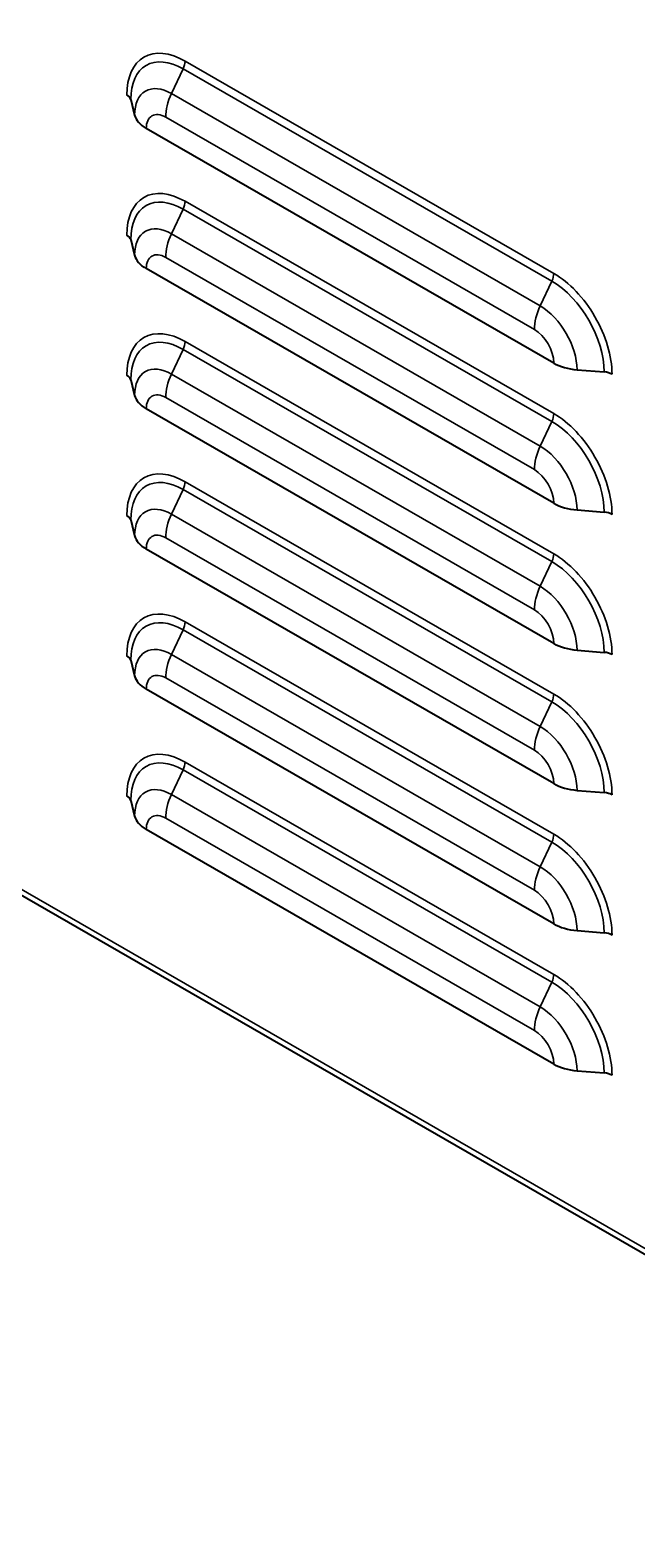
# Model space of a CAD drawing. Header units: millimetres. Extents: x 0 to 51860, y 0 to 5940.
# Drawn here: x 7369.5 to 7428.4, y 4118.7 to 4264.9 of the extents above; entities that cross this region are included whole.
import ezdxf

# ---------------------------------------------------------------- set-up
doc = ezdxf.new("R2010")
doc.units = ezdxf.units.MM
doc.header["$LTSCALE"] = 10
for name, color, linetype, lineweight in [('가시적인 것(ISO)', 3, 'Continuous', 40), ('가시적인 좁은 것(ISO)', 3, 'Continuous', 35), ('기호(ISO)', 5, 'Continuous', 25)]:
    doc.layers.add(name, color=color, linetype=linetype, lineweight=lineweight)
doc.styles.add('치수 텍스트_PSTEK_POSCO', font='isocp.shx')
doc.dimstyles.new('치수_PSTEK_POSCO$7', dxfattribs={"dimscale": 10, "dimtxt": 3.5, "dimasz": 2.5, "dimexe": 2, "dimexo": 2.5, "dimgap": 1, "dimtad": 1, "dimrnd": 1e-08, "dimdsep": 46, "dimtxsty": '치수 텍스트_PSTEK_POSCO', "dimcen": 0.09, "dimdle": 10, "dimclrd": 7, "dimclre": 7, "dimclrt": 2, "dimadec": 1, "dimazin": 2, "dimtfac": 1, "dimtmove": 0, "dimatfit": 3, "dimfxl": 0, "dimtolj": 1, "dimlwd": -1, "dimlwe": -1, "dimarcsym": 0})

msp = doc.modelspace()

# ---------------------------------------------------------------- linework, layer by layer
at = {"layer": '가시적인 것(ISO)'}
for p, q in [((7379.2657, 4258.1766), (7379.6428, 4256.6564)), ((7420.3721, 4232.5505), (7380.7742, 4255.3534)), ((7379.2657, 4244.5508), (7379.6428, 4243.0307)), ((7420.3721, 4218.9247), (7380.7742, 4241.7276)), ((7276.7049, 4233.7714), (7675.0417, 4004.3845)), ((7422.6349, 4231.8989), (7425.2748, 4231.6818)), ((7379.2657, 4230.9251), (7379.6428, 4229.4049)), ((7420.3721, 4205.2989), (7380.7742, 4228.1018)), ((7422.6349, 4218.2732), (7425.2748, 4218.056)), ((7379.2657, 4217.2993), (7379.6428, 4215.7791)), ((7420.3721, 4191.6731), (7380.7742, 4214.4761)), ((7379.2657, 4203.6735), (7379.6428, 4202.1533)), ((7422.6349, 4204.6474), (7425.2748, 4204.4302)), ((7420.3721, 4178.0473), (7380.7742, 4200.8503)), ((7422.6349, 4191.0216), (7425.2748, 4190.8044)), ((7379.2657, 4190.0477), (7379.6428, 4188.5275)), ((7420.3721, 4164.4215), (7380.7742, 4187.2245)), ((7422.6349, 4177.3958), (7425.2748, 4177.1786)), ((7422.6349, 4163.77), (7425.2748, 4163.5528))]:
    msp.add_line(p, q, dxfattribs=at)
for centre, major_axis, start_param, end_param in [((7377.9457, 4258.068), (1.3333, 0), 0.14189705, 0.78539816), ((7383.6026, 4256.9822), (-4, 0), 0.14189705, 0.78539816), ((7377.9457, 4244.4423), (1.3333, 0), 0.14189705, 0.78539816), ((7383.6026, 4243.3564), (-4, 0), 0.14189705, 0.78539816), ((7423.2006, 4234.1792), (4, 0), 3.92699082, 4.57049193), ((7377.9457, 4230.8165), (1.3333, 0), 0.14189705, 0.78539816), ((7425.0862, 4230.9217), (1.3333, 0), 0.78539816, 1.42889927), ((7383.6026, 4229.7306), (-4, 0), 0.14189705, 0.78539816), ((7423.2006, 4220.5534), (4, 0), 3.92699082, 4.57049193), ((7425.0862, 4217.2959), (1.3333, 0), 0.78539816, 1.42889927), ((7377.9457, 4217.1907), (1.3333, 0), 0.14189705, 0.78539816), ((7383.6026, 4216.1048), (-4, 0), 0.14189705, 0.78539816), ((7423.2006, 4206.9277), (4, 0), 3.92699082, 4.57049193), ((7377.9457, 4203.5649), (1.3333, 0), 0.14189705, 0.78539816), ((7425.0862, 4203.6701), (1.3333, 0), 0.78539816, 1.42889927), ((7383.6026, 4202.4791), (-4, 0), 0.14189705, 0.78539816), ((7423.2006, 4193.3019), (4, 0), 3.92699082, 4.57049193), ((7377.9457, 4189.9391), (1.3333, 0), 0.14189705, 0.78539816), ((7425.0862, 4190.0443), (1.3333, 0), 0.78539816, 1.42889927), ((7383.6026, 4188.8533), (-4, 0), 0.14189705, 0.78539816), ((7423.2006, 4179.6761), (4, 0), 3.92699082, 4.57049193), ((7425.0862, 4176.4185), (1.3333, 0), 0.78539816, 1.42889927), ((7423.2006, 4166.0503), (4, 0), 3.92699082, 4.57049193), ((7425.0862, 4162.7927), (1.3333, 0), 0.78539816, 1.42889927)]:
    msp.add_ellipse(centre, major_axis=major_axis, ratio=0.5758617, start_param=start_param, end_param=end_param, dxfattribs=at)
at = {"layer": '가시적인 좁은 것(ISO)'}
for p, q in [((7384.5454, 4261.8938), (7420.3721, 4241.2625)), ((7384.3568, 4261.1312), (7383.2255, 4258.7356)), ((7420.1836, 4240.4999), (7384.3568, 4261.1312)), ((7419.0522, 4238.1043), (7383.2255, 4258.7356)), ((7418.4865, 4235.8164), (7382.6598, 4256.4477)), ((7384.3568, 4247.5054), (7383.2255, 4245.1098)), ((7420.1836, 4226.8741), (7384.3568, 4247.5054)), ((7384.5454, 4248.268), (7420.3721, 4227.6368)), ((7419.0522, 4224.4785), (7383.2255, 4245.1098)), ((7418.4865, 4222.1906), (7382.6598, 4242.8219)), ((7420.1836, 4240.4999), (7419.0522, 4238.1043)), ((7276.3581, 4234.5371), (7674.6949, 4005.1501)), ((7384.5454, 4234.6422), (7420.3721, 4214.011)), ((7384.3568, 4233.8796), (7383.2255, 4231.484)), ((7420.1836, 4213.2483), (7384.3568, 4233.8796)), ((7419.0522, 4210.8527), (7383.2255, 4231.484)), ((7418.4865, 4208.5649), (7382.6598, 4229.1961)), ((7420.1836, 4226.8741), (7419.0522, 4224.4785)), ((7384.5454, 4221.0164), (7420.3721, 4200.3852)), ((7384.3568, 4220.2538), (7383.2255, 4217.8582)), ((7420.1836, 4199.6226), (7384.3568, 4220.2538)), ((7419.0522, 4197.2269), (7383.2255, 4217.8582)), ((7418.4865, 4194.9391), (7382.6598, 4215.5703)), ((7420.1836, 4213.2483), (7419.0522, 4210.8527)), ((7384.3568, 4206.628), (7383.2255, 4204.2324)), ((7420.1836, 4185.9968), (7384.3568, 4206.628)), ((7384.5454, 4207.3906), (7420.3721, 4186.7594)), ((7419.0522, 4183.6012), (7383.2255, 4204.2324)), ((7418.4865, 4181.3133), (7382.6598, 4201.9445)), ((7420.1836, 4199.6226), (7419.0522, 4197.2269)), ((7384.5454, 4193.7649), (7420.3721, 4173.1336)), ((7384.3568, 4193.0022), (7383.2255, 4190.6066)), ((7420.1836, 4172.371), (7384.3568, 4193.0022)), ((7419.0522, 4169.9754), (7383.2255, 4190.6066)), ((7418.4865, 4167.6875), (7382.6598, 4188.3188)), ((7420.1836, 4185.9968), (7419.0522, 4183.6012)), ((7420.1836, 4172.371), (7419.0522, 4169.9754))]:
    msp.add_line(p, q, dxfattribs=at)
for centre, major_axis, start_param, end_param in [((7384.5454, 4255.3534), (-3.9923, 6.9327), 5.49972085, 7.07051718), ((7384.3568, 4255.2448), (-3.593, 6.2394), 5.49972085, 7.07051718), ((7383.6026, 4261.3509), (-0.6654, -1.1554), 1.71075967, 2.35426078), ((7383.2255, 4254.5933), (-2.5284, 4.3907), 5.49972085, 7.07051718), ((7385.4882, 4258.0765), (-1.9961, -3.4663), 4.85235233, 5.49585344), ((7382.6598, 4254.2676), (-1.3308, 2.3109), 5.49972085, 7.07051718), ((7384.5454, 4241.7276), (-3.9923, 6.9327), 5.49972085, 7.07051718), ((7384.3568, 4241.619), (-3.593, 6.2394), 5.49972085, 7.07051718), ((7383.6026, 4247.7251), (-0.6654, -1.1554), 1.71075967, 2.35426078), ((7383.2255, 4240.9675), (-2.5284, 4.3907), 5.49972085, 7.07051718), ((7385.4882, 4244.4507), (-1.9961, -3.4663), 4.85235233, 5.49585344), ((7382.6598, 4240.6418), (-1.3308, 2.3109), 5.49972085, 7.07051718), ((7419.4293, 4240.7196), (-0.6654, -1.1554), 1.71075967, 2.35426078), ((7420.1836, 4234.6136), (-3.593, 6.2394), 3.92892453, 5.49972085), ((7420.3721, 4234.7222), (3.9923, -6.9327), 0.78733187, 2.3581282), ((7421.315, 4237.4452), (-1.9961, -3.4663), 4.85235233, 5.49585344), ((7419.0522, 4233.9621), (-2.5284, 4.3907), 3.92892453, 5.49972085), ((7384.5454, 4228.1018), (-3.9923, 6.9327), 5.49972085, 7.07051718), ((7418.4865, 4233.6363), (-1.3308, 2.3109), 3.92892453, 5.49972085), ((7384.3568, 4227.9933), (-3.593, 6.2394), 5.49972085, 7.07051718), ((7383.6026, 4234.0993), (-0.6654, -1.1554), 1.71075967, 2.35426078), ((7383.2255, 4227.3417), (-2.5284, 4.3907), 5.49972085, 7.07051718), ((7385.4882, 4230.8249), (-1.9961, -3.4663), 4.85235233, 5.49585344), ((7382.6598, 4227.016), (-1.3308, 2.3109), 5.49972085, 7.07051718), ((7419.4293, 4227.0938), (-0.6654, -1.1554), 1.71075967, 2.35426078), ((7420.1836, 4220.9878), (-3.593, 6.2394), 3.92892453, 5.49972085), ((7420.3721, 4221.0964), (3.9923, -6.9327), 0.78733187, 2.3581282), ((7421.315, 4223.8194), (-1.9961, -3.4663), 4.85235233, 5.49585344), ((7419.0522, 4220.3363), (-2.5284, 4.3907), 3.92892453, 5.49972085), ((7384.5454, 4214.4761), (-3.9923, 6.9327), 5.49972085, 7.07051718), ((7384.3568, 4214.3675), (-3.593, 6.2394), 5.49972085, 7.07051718), ((7383.6026, 4220.4735), (-0.6654, -1.1554), 1.71075967, 2.35426078), ((7418.4865, 4220.0105), (-1.3308, 2.3109), 3.92892453, 5.49972085), ((7383.2255, 4213.716), (-2.5284, 4.3907), 5.49972085, 7.07051718), ((7385.4882, 4217.1991), (-1.9961, -3.4663), 4.85235233, 5.49585344), ((7382.6598, 4213.3902), (-1.3308, 2.3109), 5.49972085, 7.07051718), ((7419.4293, 4213.468), (-0.6654, -1.1554), 1.71075967, 2.35426078), ((7420.3721, 4207.4706), (3.9923, -6.9327), 0.78733187, 2.3581282), ((7420.1836, 4207.362), (-3.593, 6.2394), 3.92892453, 5.49972085), ((7421.315, 4210.1936), (-1.9961, -3.4663), 4.85235233, 5.49585344), ((7419.0522, 4206.7105), (-2.5284, 4.3907), 3.92892453, 5.49972085), ((7384.5454, 4200.8503), (-3.9923, 6.9327), 5.49972085, 7.07051718), ((7418.4865, 4206.3847), (-1.3308, 2.3109), 3.92892453, 5.49972085), ((7384.3568, 4200.7417), (-3.593, 6.2394), 5.49972085, 7.07051718), ((7383.6026, 4206.8477), (-0.6654, -1.1554), 1.71075967, 2.35426078), ((7383.2255, 4200.0902), (-2.5284, 4.3907), 5.49972085, 7.07051718), ((7385.4882, 4203.5733), (-1.9961, -3.4663), 4.85235233, 5.49585344), ((7382.6598, 4199.7644), (-1.3308, 2.3109), 5.49972085, 7.07051718), ((7419.4293, 4199.8423), (-0.6654, -1.1554), 1.71075967, 2.35426078), ((7420.3721, 4193.8448), (3.9923, -6.9327), 0.78733187, 2.3581282), ((7420.1836, 4193.7362), (-3.593, 6.2394), 3.92892453, 5.49972085), ((7421.315, 4196.5679), (-1.9961, -3.4663), 4.85235233, 5.49585344), ((7419.0522, 4193.0847), (-2.5284, 4.3907), 3.92892453, 5.49972085), ((7384.5454, 4187.2245), (-3.9923, 6.9327), 5.49972085, 7.07051718), ((7418.4865, 4192.759), (-1.3308, 2.3109), 3.92892453, 5.49972085), ((7384.3568, 4187.1159), (-3.593, 6.2394), 5.49972085, 7.07051718), ((7383.6026, 4193.2219), (-0.6654, -1.1554), 1.71075967, 2.35426078), ((7383.2255, 4186.4644), (-2.5284, 4.3907), 5.49972085, 7.07051718), ((7385.4882, 4189.9475), (-1.9961, -3.4663), 4.85235233, 5.49585344), ((7382.6598, 4186.1386), (-1.3308, 2.3109), 5.49972085, 7.07051718), ((7419.4293, 4186.2165), (-0.6654, -1.1554), 1.71075967, 2.35426078), ((7420.1836, 4180.1104), (-3.593, 6.2394), 3.92892453, 5.49972085), ((7420.3721, 4180.219), (3.9923, -6.9327), 0.78733187, 2.3581282), ((7421.315, 4182.9421), (-1.9961, -3.4663), 4.85235233, 5.49585344), ((7419.0522, 4179.4589), (-2.5284, 4.3907), 3.92892453, 5.49972085), ((7418.4865, 4179.1332), (-1.3308, 2.3109), 3.92892453, 5.49972085), ((7419.4293, 4172.5907), (-0.6654, -1.1554), 1.71075967, 2.35426078), ((7420.3721, 4166.5932), (3.9923, -6.9327), 0.78733187, 2.3581282), ((7420.1836, 4166.4846), (-3.593, 6.2394), 3.92892453, 5.49972085), ((7421.315, 4169.3163), (-1.9961, -3.4663), 4.85235233, 5.49585344), ((7419.0522, 4165.8331), (-2.5284, 4.3907), 3.92892453, 5.49972085), ((7418.4865, 4165.5074), (-1.3308, 2.3109), 3.92892453, 5.49972085)]:
    msp.add_ellipse(centre, major_axis=major_axis, ratio=0.57809312, start_param=start_param, end_param=end_param, dxfattribs=at)

# ---------------------------------------------------------------- leaders
at = {"layer": '기호(ISO)', "color": 7, "annotation_type": 0, "has_hookline": 1, "hookline_direction": 0, "text_width": 1096.8392}
msp.add_leader([(6028.683, 4327.4923), (6292.7879, 3928.3081), (6317.7879, 3928.3081)], dimstyle='치수_PSTEK_POSCO$7', override={"dimtad": 0}, dxfattribs=at)

doc.saveas('drawing.dxf')
